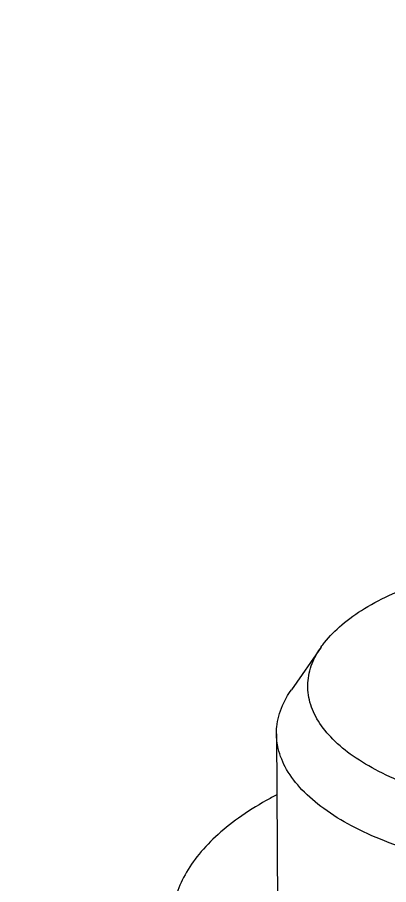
# Model space of a CAD drawing. Header units: millimetres. Extents: x 209 to 585, y 129 to 391.
# Drawn here: x 419.27 to 422.02, y 160.06 to 166.48 of the extents above; entities that cross this region are included whole.
import ezdxf

# ---------------------------------------------------------------- set-up
doc = ezdxf.new("R2010")
doc.units = ezdxf.units.MM
doc.layers.add('02___PRT_ALL_AXES', color=7, linetype='Continuous')

# ---------------------------------------------------------------- blocks, each defined once
blk = doc.blocks.new('u31')
at = {"color": 7, "linetype": 'Continuous'}
blk.add_line((25.23474832225725, 22.03097305950877), (24.95154963275706, 21.62560423330876), dxfattribs=at)
for points, start_tangent, end_tangent in [([(23.14667960525696, 34.13237041630879), (19.379359286257, 31.43376195950876), (17.49568753945698, 30.08444943090873), (15.61201705545704, 28.73513780690877), (13.72834194125721, 27.38582286610875), (11.84468408505722, 26.03652028770875), (10.90280685375706, 25.36183439930875), (9.96111418325711, 24.68728073310876), (9.018747356257109, 24.01224440120876), (8.616539184957105, 23.7243507903087)], (-0.8129503841520996, -0.5823329570846509), (-0.812055499460716, -0.5835802136772693)), ([(22.46618207995709, 32.82226674010877), (15.663015902957, 27.94902852650876), (12.03002948765709, 25.34666303110879), (10.21360077375721, 24.04556626890877), (8.397451294856978, 22.74476725040873)], (-0.812950333339442, -0.5823330280202987), (-0.8129250653687783, -0.5823683010734424)), ([(25.23479359535713, 22.03104298380873), (25.26549655865699, 22.07243174980874), (25.42956399875709, 22.24073741280876), (25.64674804065692, 22.39631077320874), (25.9121970825571, 22.5356765297087), (26.21998142455698, 22.65572147990878), (26.56322562715707, 22.75376399510873), (26.93426209855704, 22.82761394430878), (27.32480228395707, 22.87562162070873), (27.72612246265703, 22.89671464680876), (28.129258166157, 22.89042177550874), (28.52520232785707, 22.85688364650872), (28.90510787305709, 22.79685012350876), (29.26048643535694, 22.71166366220876)], (0.5729657915553694, 0.8195792833566068), (0.9615897272557878, -0.2744907948113011)), ([(26.35425045905697, 20.62986749960874), (26.03133065875704, 20.73830483730876), (25.74807845805708, 20.86757315030877), (25.51082490865713, 21.01478460870874), (25.32487220355699, 21.17665009340877), (25.194375072757, 21.34955314110871), (25.12224832235711, 21.52963150560873), (25.11010308535708, 21.71286267060879), (25.15821071605706, 21.89515345820874), (25.23479359535713, 22.03104298380873)], (-0.9615897280403354, 0.2744907920628926), (0.5729657915469862, 0.8195792833624674)), ([(24.81014582465718, 21.20753863570874), (24.81305492805723, 21.27214827550875), (24.86650785745712, 21.47469358710879), (24.95154694185715, 21.62560611550879)], (-0.007083226890232619, 0.999974913633748), (0.5728889159568618, 0.8196330215247383)), ([(26.19544089585725, 20.06882027800876), (25.83664088265698, 20.18930630080877), (25.5219163724571, 20.33293770900872), (25.25830132675708, 20.49650600480874), (25.05168723235704, 20.67635654220874), (24.90669043925698, 20.86847103840876), (24.82654962395702, 21.06855810040875), (24.81014582465718, 21.20753863570874)], (-0.9615897265268852, 0.2744907973647758), (-0.007083227005821916, 0.9999749136329292))]:
    blk.add_spline(points, degree=3, dxfattribs=dict(at, start_tangent=start_tangent, end_tangent=end_tangent))
at = {"layer": '02___PRT_ALL_AXES', "color": 7, "linetype": 'Continuous'}
blk.add_line((24.81006945685715, 21.20753809860869), (24.82066142105714, 19.42597058140876), dxfattribs=at)
at = {"layer": '02___PRT_ALL_AXES', "color": 7, "linetype": 'Continuous', "start_tangent": (-0.8859515386434589, -0.4637778252302369), "end_tangent": (0.02594460639270406, -0.9996633820437396)}
blk.add_spline([(24.81193742945709, 20.62735168730876), (24.71161652265698, 20.57274555810875), (24.44938550765698, 20.40613930920875), (24.22954957665695, 20.22743116300876), (24.05487329395703, 20.03886847800871), (23.92755331515718, 19.84282253930877), (23.84919076295694, 19.64175873850877), (23.82077109175714, 19.43820556950874), (23.82094295015702, 19.40388308530876)], degree=3, dxfattribs=at)

msp = doc.modelspace()

# ---------------------------------------------------------------- block references
at = {"xscale": 0.78, "yscale": 0.78, "zscale": 0.78}
msp.add_blockref('u31', (401.8381212209533, 144.6322596116929), dxfattribs=at)

doc.saveas('drawing.dxf')
